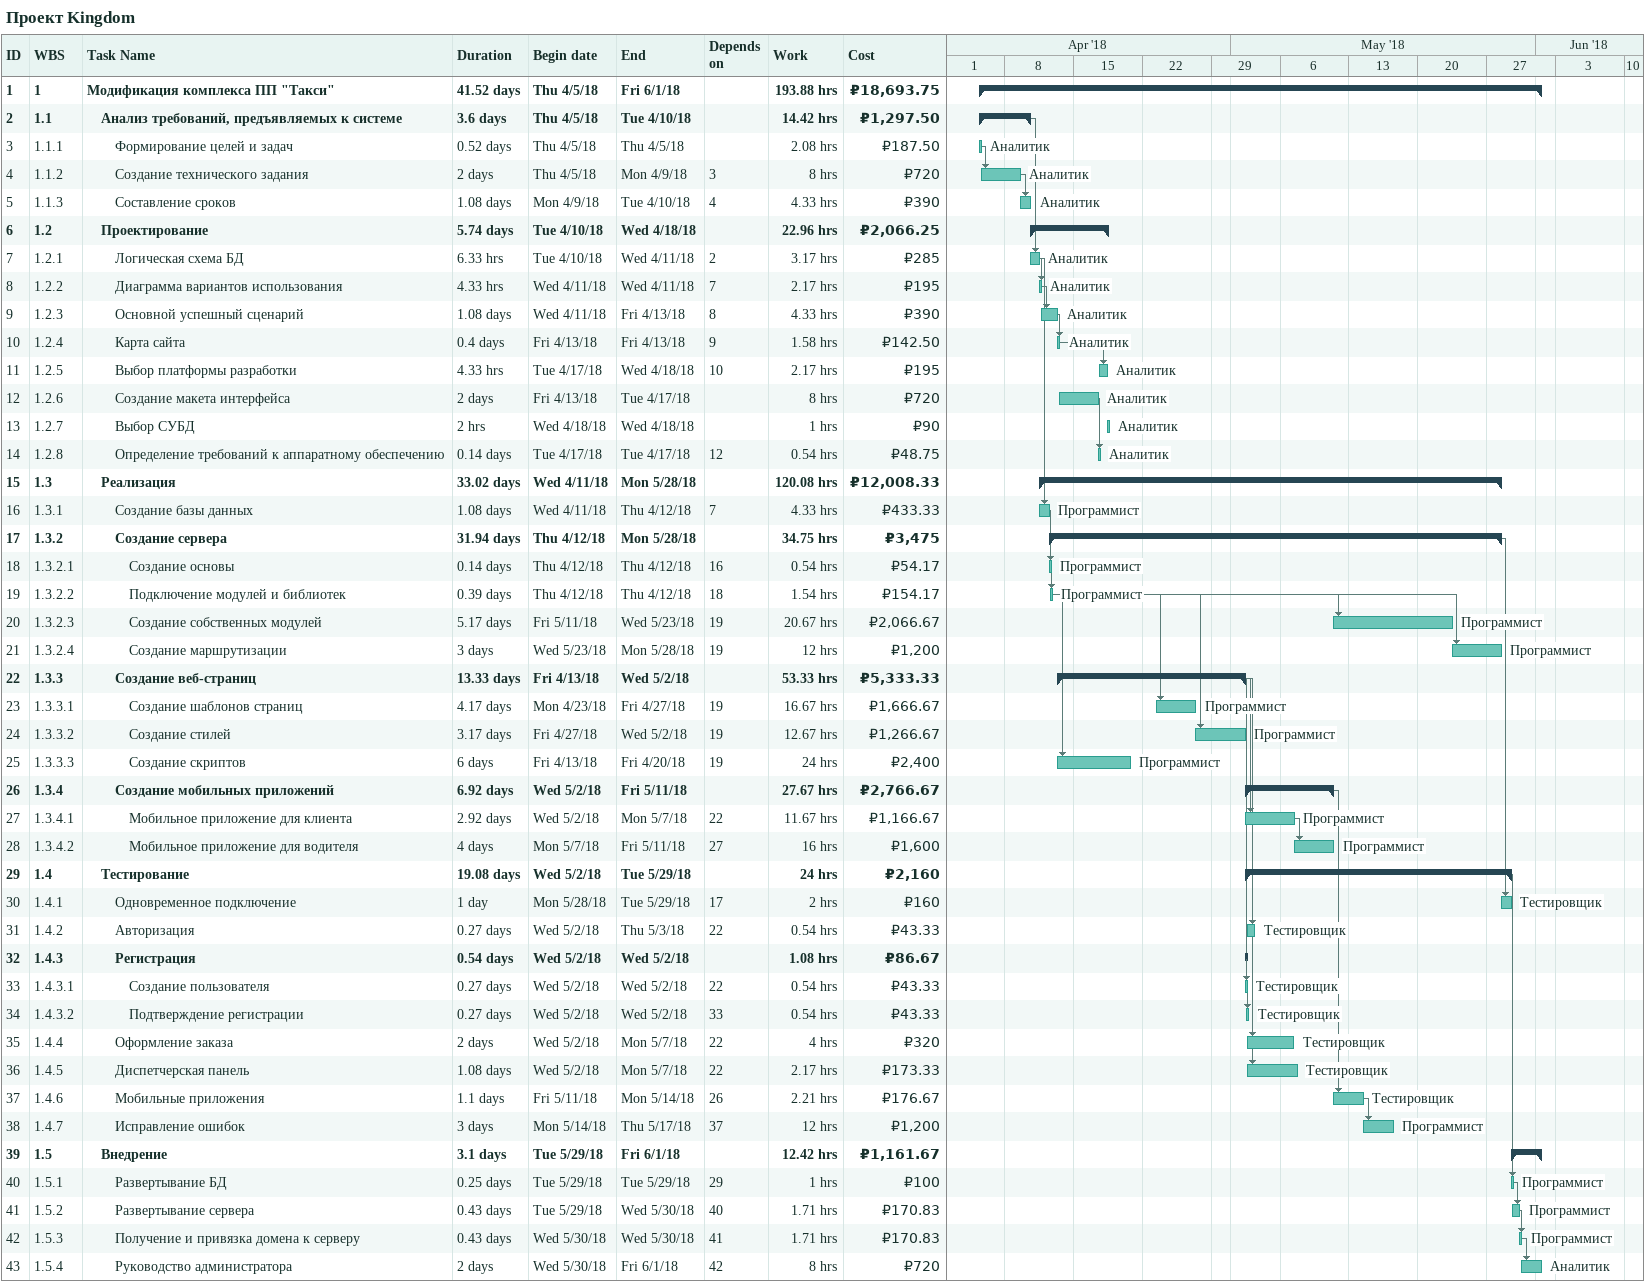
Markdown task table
Проект Kingdom

| ID | WBS | Task | Duration | Start | Finish | Predecessors | Resources | Work (h) | Cost (₽) |
|---|---|---|---|---|---|---|---|---|---|
| 1 | 1 | **Модификация комплекса ПП "Такси"** | 41.52d | 2018-04-05 | 2018-06-01 |  |  | 193.88 | 18693.75 |
| 2 | 1.1 | **Анализ требований, предъявляемых к системе** | 3.6d | 2018-04-05 | 2018-04-10 |  |  | 14.42 | 1297.50 |
| 3 | 1.1.1 | Формирование целей и задач | 0.52d | 2018-04-05 | 2018-04-05 |  | Аналитик | 2.08 | 187.50 |
| 4 | 1.1.2 | Создание технического задания | 2d | 2018-04-05 | 2018-04-09 | 3 | Аналитик | 8 | 720 |
| 5 | 1.1.3 | Составление сроков | 1.08d | 2018-04-09 | 2018-04-10 | 4 | Аналитик | 4.33 | 390 |
| 6 | 1.2 | **Проектирование** | 5.74d | 2018-04-10 | 2018-04-18 |  |  | 22.96 | 2066.25 |
| 7 | 1.2.1 | Логическая схема БД | 6.33h | 2018-04-10 | 2018-04-11 | 2 | Аналитик | 3.17 | 285 |
| 8 | 1.2.2 | Диаграмма вариантов использования | 4.33h | 2018-04-11 | 2018-04-11 | 7 | Аналитик | 2.17 | 195 |
| 9 | 1.2.3 | Основной успешный сценарий | 1.08d | 2018-04-11 | 2018-04-13 | 8 | Аналитик | 4.33 | 390 |
| 10 | 1.2.4 | Карта сайта | 0.4d | 2018-04-13 | 2018-04-13 | 9 | Аналитик | 1.58 | 142.50 |
| 11 | 1.2.5 | Выбор платформы разработки | 4.33h | 2018-04-17 | 2018-04-18 | 10 | Аналитик | 2.17 | 195 |
| 12 | 1.2.6 | Создание макета интерфейса | 2d | 2018-04-13 | 2018-04-17 |  | Аналитик | 8 | 720 |
| 13 | 1.2.7 | Выбор СУБД | 2h | 2018-04-18 | 2018-04-18 |  | Аналитик | 1 | 90 |
| 14 | 1.2.8 | Определение требований к аппаратному обеспечению | 0.14d | 2018-04-17 | 2018-04-17 | 12 | Аналитик | 0.54 | 48.75 |
| 15 | 1.3 | **Реализация** | 33.02d | 2018-04-11 | 2018-05-28 |  |  | 120.08 | 12008.33 |
| 16 | 1.3.1 | Создание базы данных | 1.08d | 2018-04-11 | 2018-04-12 | 7 | Программист | 4.33 | 433.33 |
| 17 | 1.3.2 | **Создание сервера** | 31.94d | 2018-04-12 | 2018-05-28 |  |  | 34.75 | 3475 |
| 18 | 1.3.2.1 | Создание основы | 0.14d | 2018-04-12 | 2018-04-12 | 16 | Программист | 0.54 | 54.17 |
| 19 | 1.3.2.2 | Подключение модулей и библиотек | 0.39d | 2018-04-12 | 2018-04-12 | 18 | Программист | 1.54 | 154.17 |
| 20 | 1.3.2.3 | Создание собственных модулей | 5.17d | 2018-05-11 | 2018-05-23 | 19 | Программист | 20.67 | 2066.67 |
| 21 | 1.3.2.4 | Создание маршрутизации | 3d | 2018-05-23 | 2018-05-28 | 19 | Программист | 12 | 1200 |
| 22 | 1.3.3 | **Создание веб-страниц** | 13.33d | 2018-04-13 | 2018-05-02 |  |  | 53.33 | 5333.33 |
| 23 | 1.3.3.1 | Создание шаблонов страниц | 4.17d | 2018-04-23 | 2018-04-27 | 19 | Программист | 16.67 | 1666.67 |
| 24 | 1.3.3.2 | Создание стилей | 3.17d | 2018-04-27 | 2018-05-02 | 19 | Программист | 12.67 | 1266.67 |
| 25 | 1.3.3.3 | Создание скриптов | 6d | 2018-04-13 | 2018-04-20 | 19 | Программист | 24 | 2400 |
| 26 | 1.3.4 | **Создание мобильных приложений** | 6.92d | 2018-05-02 | 2018-05-11 |  |  | 27.67 | 2766.67 |
| 27 | 1.3.4.1 | Мобильное приложение для клиента | 2.92d | 2018-05-02 | 2018-05-07 | 22 | Программист | 11.67 | 1166.67 |
| 28 | 1.3.4.2 | Мобильное приложение для водителя | 4d | 2018-05-07 | 2018-05-11 | 27 | Программист | 16 | 1600 |
| 29 | 1.4 | **Тестирование** | 19.08d | 2018-05-02 | 2018-05-29 |  |  | 24 | 2160 |
| 30 | 1.4.1 | Одновременное подключение | 1d | 2018-05-28 | 2018-05-29 | 17 | Тестировщик | 2 | 160 |
| 31 | 1.4.2 | Авторизация | 0.27d | 2018-05-02 | 2018-05-03 | 22 | Тестировщик | 0.54 | 43.33 |
| 32 | 1.4.3 | **Регистрация** | 0.54d | 2018-05-02 | 2018-05-02 |  |  | 1.08 | 86.67 |
| 33 | 1.4.3.1 | Создание пользователя | 0.27d | 2018-05-02 | 2018-05-02 | 22 | Тестировщик | 0.54 | 43.33 |
| 34 | 1.4.3.2 | Подтверждение регистрации | 0.27d | 2018-05-02 | 2018-05-02 | 33 | Тестировщик | 0.54 | 43.33 |
| 35 | 1.4.4 | Оформление заказа | 2d | 2018-05-02 | 2018-05-07 | 22 | Тестировщик | 4 | 320 |
| 36 | 1.4.5 | Диспетчерская панель | 1.08d | 2018-05-02 | 2018-05-07 | 22 | Тестировщик | 2.17 | 173.33 |
| 37 | 1.4.6 | Мобильные приложения | 1.1d | 2018-05-11 | 2018-05-14 | 26 | Тестировщик | 2.21 | 176.67 |
| 38 | 1.4.7 | Исправление ошибок | 3d | 2018-05-14 | 2018-05-17 | 37 | Программист | 12 | 1200 |
| 39 | 1.5 | **Внедрение** | 3.1d | 2018-05-29 | 2018-06-01 |  |  | 12.42 | 1161.67 |
| 40 | 1.5.1 | Развертывание БД | 0.25d | 2018-05-29 | 2018-05-29 | 29 | Программист | 1 | 100 |
| 41 | 1.5.2 | Развертывание сервера | 0.43d | 2018-05-29 | 2018-05-30 | 40 | Программист | 1.71 | 170.83 |
| 42 | 1.5.3 | Получение и привязка домена к серверу | 0.43d | 2018-05-30 | 2018-05-30 | 41 | Программист | 1.71 | 170.83 |
| 43 | 1.5.4 | Руководство администратора | 2d | 2018-05-30 | 2018-06-01 | 42 | Аналитик | 8 | 720 |
